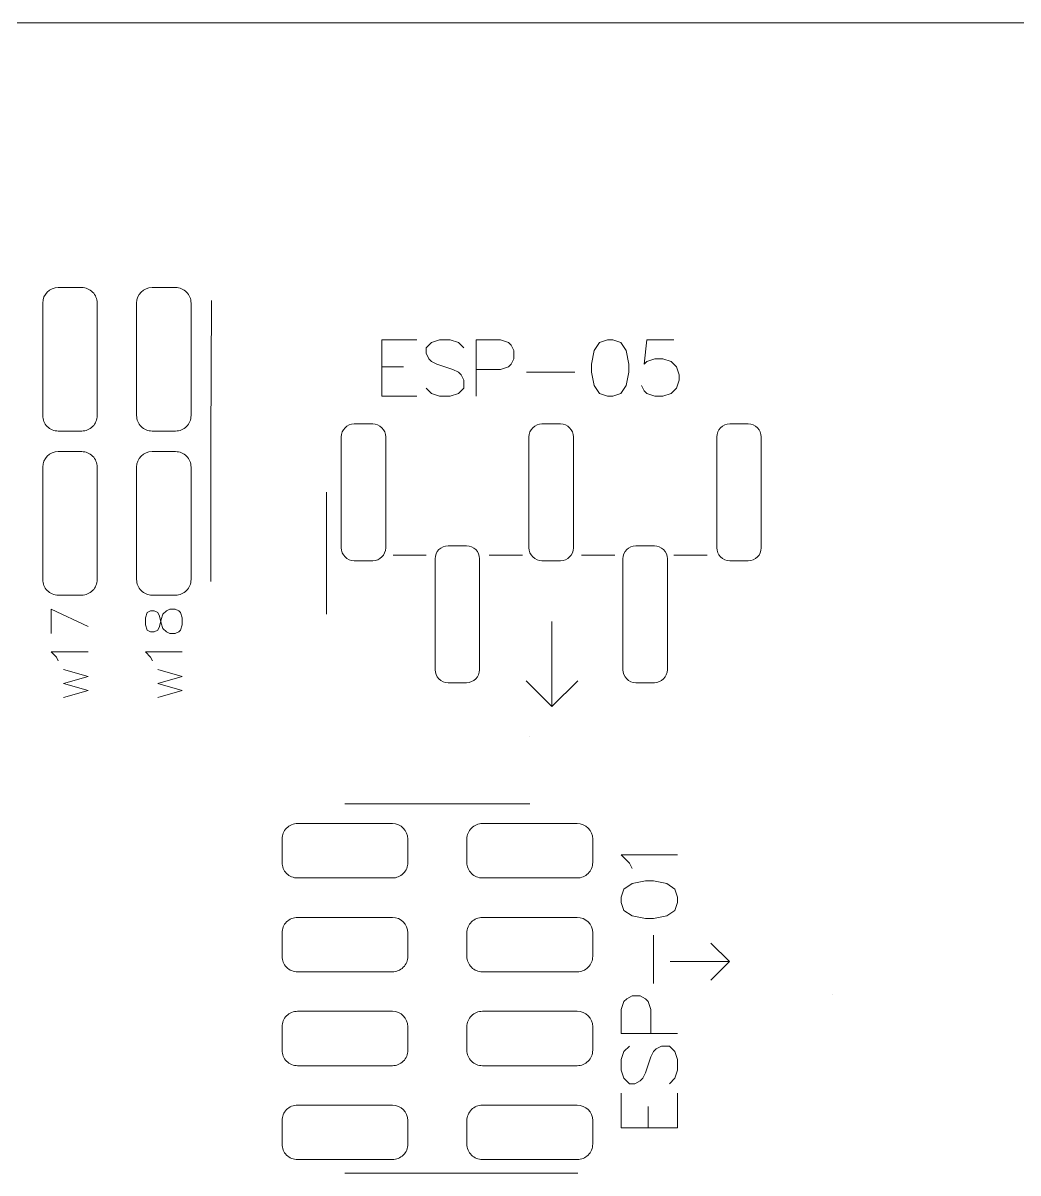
# Model space of a CAD drawing. Header units: millimetres. Extents: x -105 to 95, y -39 to 71.
# Drawn here: x -48.64 to -21.72, y 39.4 to 70.52 of the extents above; entities that cross this region are included whole.
import ezdxf

# ---------------------------------------------------------------- set-up
doc = ezdxf.new("R2010")
doc.units = ezdxf.units.MM
doc.header["$MEASUREMENT"] = 0
for name, color, linetype in [('KeepOutLayer', 7, 'Continuous'), ('MultiLayer', 7, 'Continuous'), ('TopOverlay', 7, 'Continuous')]:
    doc.layers.add(name, color=color, linetype=linetype)

msp = doc.modelspace()

# ---------------------------------------------------------------- linework, layer by layer
at = {"layer": 'KeepOutLayer', "lineweight": 9}
msp.add_open_spline([(-104.7259, 70.5203), (-104.7259, 70.5203), (95.2741, 70.5203), (95.2741, 70.5203)], degree=3, dxfattribs=at)
at = {"layer": 'MultiLayer', "lineweight": 9}
for points in [[(-47.6834, 63.3619), (-47.9149, 63.3619), (-48.1025, 63.1743), (-48.1025, 62.9428)], [(-47.0484, 63.3619), (-47.0484, 63.3619), (-47.6834, 63.3619), (-47.6834, 63.3619)], [(-45.1434, 63.3619), (-45.3749, 63.3619), (-45.5625, 63.1743), (-45.5625, 62.9428)], [(-44.5084, 63.3619), (-44.5084, 63.3619), (-45.1434, 63.3619), (-45.1434, 63.3619)], [(-48.1025, 62.9428), (-48.1025, 62.9428), (-48.1025, 59.8978), (-48.1025, 59.8978)], [(-46.6293, 59.8978), (-46.6293, 59.8978), (-46.6293, 62.9428), (-46.6293, 62.9428)], [(-45.5625, 62.9428), (-45.5625, 62.9428), (-45.5625, 59.8978), (-45.5625, 59.8978)], [(-44.0893, 59.8978), (-44.0893, 59.8978), (-44.0893, 62.9428), (-44.0893, 62.9428)], [(-43.5559, 59.2003), (-43.5559, 59.2003), (-43.5359, 63.0103), (-43.5359, 63.0103)], [(-47.6834, 59.4787), (-47.6834, 59.4787), (-47.0484, 59.4787), (-47.0484, 59.4787)], [(-45.1434, 59.4787), (-45.1434, 59.4787), (-44.5084, 59.4787), (-44.5084, 59.4787)], [(-39.1759, 59.6719), (-39.1759, 59.6719), (-39.6759, 59.6719), (-39.6759, 59.6719)], [(-34.0959, 59.6719), (-34.0959, 59.6719), (-34.5959, 59.6719), (-34.5959, 59.6719)], [(-29.0159, 59.6719), (-29.0159, 59.6719), (-29.5159, 59.6719), (-29.5159, 59.6719)], [(-43.5559, 55.4103), (-43.5559, 55.4103), (-43.5559, 59.2003), (-43.5559, 59.2003)], [(-40.0275, 59.3203), (-40.0275, 59.3203), (-40.0275, 56.3203), (-40.0275, 56.3203)], [(-38.8243, 56.3203), (-38.8243, 56.3203), (-38.8243, 59.3203), (-38.8243, 59.3203)], [(-34.9475, 59.3203), (-34.9475, 59.3203), (-34.9475, 56.3203), (-34.9475, 56.3203)], [(-33.7443, 56.3203), (-33.7443, 56.3203), (-33.7443, 59.3203), (-33.7443, 59.3203)], [(-29.8675, 59.3203), (-29.8675, 59.3203), (-29.8675, 56.3203), (-29.8675, 56.3203)], [(-28.6643, 56.3203), (-28.6643, 56.3203), (-28.6643, 59.3203), (-28.6643, 59.3203)], [(-47.6834, 58.9219), (-47.9149, 58.9219), (-48.1025, 58.7343), (-48.1025, 58.5028)], [(-47.0484, 58.9219), (-47.0484, 58.9219), (-47.6834, 58.9219), (-47.6834, 58.9219)], [(-45.1434, 58.9219), (-45.3749, 58.9219), (-45.5625, 58.7343), (-45.5625, 58.5028)], [(-44.5084, 58.9219), (-44.5084, 58.9219), (-45.1434, 58.9219), (-45.1434, 58.9219)], [(-48.1025, 58.5028), (-48.1025, 58.5028), (-48.1025, 55.4578), (-48.1025, 55.4578)], [(-46.6293, 55.4578), (-46.6293, 55.4578), (-46.6293, 58.5028), (-46.6293, 58.5028)], [(-45.5625, 58.5028), (-45.5625, 58.5028), (-45.5625, 55.4578), (-45.5625, 55.4578)], [(-44.0893, 55.4578), (-44.0893, 55.4578), (-44.0893, 58.5028), (-44.0893, 58.5028)], [(-40.4259, 54.5203), (-40.4259, 54.5203), (-40.4259, 57.8203), (-40.4259, 57.8203)], [(-36.6359, 56.3719), (-36.6359, 56.3719), (-37.1359, 56.3719), (-37.1359, 56.3719)], [(-31.5559, 56.3719), (-31.5559, 56.3719), (-32.0559, 56.3719), (-32.0559, 56.3719)], [(-39.1759, 55.9687), (-38.9817, 55.9687), (-38.8243, 56.1261), (-38.8243, 56.3203)], [(-38.6259, 56.1203), (-38.6259, 56.1203), (-37.7259, 56.1203), (-37.7259, 56.1203)], [(-37.4875, 56.0203), (-37.4875, 56.0203), (-37.4875, 53.0203), (-37.4875, 53.0203)], [(-36.2843, 53.0203), (-36.2843, 53.0203), (-36.2843, 56.0203), (-36.2843, 56.0203)], [(-36.0259, 56.1203), (-36.0259, 56.1203), (-35.1259, 56.1203), (-35.1259, 56.1203)], [(-34.0959, 55.9687), (-33.9017, 55.9687), (-33.7443, 56.1261), (-33.7443, 56.3203)], [(-33.5259, 56.1203), (-33.5259, 56.1203), (-32.6259, 56.1203), (-32.6259, 56.1203)], [(-32.4075, 56.0203), (-32.4075, 56.0203), (-32.4075, 53.0203), (-32.4075, 53.0203)], [(-31.2043, 53.0203), (-31.2043, 53.0203), (-31.2043, 56.0203), (-31.2043, 56.0203)], [(-31.0259, 56.1203), (-31.0259, 56.1203), (-30.1259, 56.1203), (-30.1259, 56.1203)], [(-29.0159, 55.9687), (-28.8217, 55.9687), (-28.6643, 56.1261), (-28.6643, 56.3203)], [(-39.6759, 55.9687), (-39.6759, 55.9687), (-39.1759, 55.9687), (-39.1759, 55.9687)], [(-34.5959, 55.9687), (-34.5959, 55.9687), (-34.0959, 55.9687), (-34.0959, 55.9687)], [(-29.5159, 55.9687), (-29.5159, 55.9687), (-29.0159, 55.9687), (-29.0159, 55.9687)], [(-47.6834, 55.0387), (-47.6834, 55.0387), (-47.0484, 55.0387), (-47.0484, 55.0387)], [(-45.1434, 55.0387), (-45.1434, 55.0387), (-44.5084, 55.0387), (-44.5084, 55.0387)], [(-36.6359, 52.6687), (-36.4417, 52.6687), (-36.2843, 52.8262), (-36.2843, 53.0203)], [(-31.5559, 52.6687), (-31.3617, 52.6687), (-31.2043, 52.8262), (-31.2043, 53.0203)], [(-37.1359, 52.6687), (-37.1359, 52.6687), (-36.6359, 52.6687), (-36.6359, 52.6687)], [(-32.0559, 52.6687), (-32.0559, 52.6687), (-31.5559, 52.6687), (-31.5559, 52.6687)], [(-39.9259, 49.3903), (-39.9259, 49.3903), (-34.9259, 49.3903), (-34.9259, 49.3903)], [(-38.6434, 48.8569), (-38.6434, 48.8569), (-41.2084, 48.8569), (-41.2084, 48.8569)], [(-38.2243, 48.4378), (-38.2243, 48.6693), (-38.4119, 48.8569), (-38.6434, 48.8569)], [(-33.6434, 48.8569), (-33.6434, 48.8569), (-36.2084, 48.8569), (-36.2084, 48.8569)], [(-33.2243, 48.4378), (-33.2243, 48.6693), (-33.4119, 48.8569), (-33.6434, 48.8569)], [(-41.6275, 48.4378), (-41.6275, 48.4378), (-41.6275, 47.8028), (-41.6275, 47.8028)], [(-38.2243, 47.8028), (-38.2243, 47.8028), (-38.2243, 48.4378), (-38.2243, 48.4378)], [(-36.6275, 48.4378), (-36.6275, 48.4378), (-36.6275, 47.8028), (-36.6275, 47.8028)], [(-33.2243, 47.8028), (-33.2243, 47.8028), (-33.2243, 48.4378), (-33.2243, 48.4378)], [(-41.2084, 47.3837), (-41.2084, 47.3837), (-38.6434, 47.3837), (-38.6434, 47.3837)], [(-36.2084, 47.3837), (-36.2084, 47.3837), (-33.6434, 47.3837), (-33.6434, 47.3837)], [(-38.6434, 46.3169), (-38.6434, 46.3169), (-41.2084, 46.3169), (-41.2084, 46.3169)], [(-38.2243, 45.8978), (-38.2243, 46.1293), (-38.4119, 46.3169), (-38.6434, 46.3169)], [(-33.6434, 46.3169), (-33.6434, 46.3169), (-36.2084, 46.3169), (-36.2084, 46.3169)], [(-33.2243, 45.8978), (-33.2243, 46.1293), (-33.4119, 46.3169), (-33.6434, 46.3169)], [(-41.6275, 45.8978), (-41.6275, 45.8978), (-41.6275, 45.2628), (-41.6275, 45.2628)], [(-38.2243, 45.2628), (-38.2243, 45.2628), (-38.2243, 45.8978), (-38.2243, 45.8978)], [(-36.6275, 45.8978), (-36.6275, 45.8978), (-36.6275, 45.2628), (-36.6275, 45.2628)], [(-33.2243, 45.2628), (-33.2243, 45.2628), (-33.2243, 45.8978), (-33.2243, 45.8978)], [(-41.2084, 44.8437), (-41.2084, 44.8437), (-38.6434, 44.8437), (-38.6434, 44.8437)], [(-36.2084, 44.8437), (-36.2084, 44.8437), (-33.6434, 44.8437), (-33.6434, 44.8437)], [(-38.6434, 43.7769), (-38.6434, 43.7769), (-41.2084, 43.7769), (-41.2084, 43.7769)], [(-38.2243, 43.3578), (-38.2243, 43.5893), (-38.4119, 43.7769), (-38.6434, 43.7769)], [(-33.6434, 43.7769), (-33.6434, 43.7769), (-36.2084, 43.7769), (-36.2084, 43.7769)], [(-33.2243, 43.3578), (-33.2243, 43.5893), (-33.4119, 43.7769), (-33.6434, 43.7769)], [(-41.6275, 43.3578), (-41.6275, 43.3578), (-41.6275, 42.7228), (-41.6275, 42.7228)], [(-38.2243, 42.7228), (-38.2243, 42.7228), (-38.2243, 43.3578), (-38.2243, 43.3578)], [(-36.6275, 43.3578), (-36.6275, 43.3578), (-36.6275, 42.7228), (-36.6275, 42.7228)], [(-33.2243, 42.7228), (-33.2243, 42.7228), (-33.2243, 43.3578), (-33.2243, 43.3578)], [(-41.2084, 42.3037), (-41.2084, 42.3037), (-38.6434, 42.3037), (-38.6434, 42.3037)], [(-36.2084, 42.3037), (-36.2084, 42.3037), (-33.6434, 42.3037), (-33.6434, 42.3037)], [(-38.6434, 41.2369), (-38.6434, 41.2369), (-41.2084, 41.2369), (-41.2084, 41.2369)], [(-38.2243, 40.8178), (-38.2243, 41.0493), (-38.4119, 41.2369), (-38.6434, 41.2369)], [(-33.6434, 41.2369), (-33.6434, 41.2369), (-36.2084, 41.2369), (-36.2084, 41.2369)], [(-33.2243, 40.8178), (-33.2243, 41.0493), (-33.4119, 41.2369), (-33.6434, 41.2369)], [(-41.6275, 40.8178), (-41.6275, 40.8178), (-41.6275, 40.1828), (-41.6275, 40.1828)], [(-38.2243, 40.1828), (-38.2243, 40.1828), (-38.2243, 40.8178), (-38.2243, 40.8178)], [(-36.6275, 40.8178), (-36.6275, 40.8178), (-36.6275, 40.1828), (-36.6275, 40.1828)], [(-33.2243, 40.1828), (-33.2243, 40.1828), (-33.2243, 40.8178), (-33.2243, 40.8178)], [(-41.2084, 39.7637), (-41.2084, 39.7637), (-38.6434, 39.7637), (-38.6434, 39.7637)], [(-36.2084, 39.7637), (-36.2084, 39.7637), (-33.6434, 39.7637), (-33.6434, 39.7637)], [(-39.9259, 39.4003), (-39.9259, 39.4003), (-37.4259, 39.4003), (-37.4259, 39.4003)], [(-37.4259, 39.4003), (-37.4259, 39.4003), (-33.6259, 39.4003), (-33.6259, 39.4003)]]:
    msp.add_open_spline(points, degree=3, dxfattribs=at)
for points in [[(-46.6293, 62.9428), (-46.6293, 63.054), (-46.6735, 63.1606), (-46.7521, 63.2392), (-46.7521, 63.2392), (-46.8306, 63.3178), (-46.9372, 63.3619), (-47.0484, 63.3619)], [(-44.0893, 62.9428), (-44.0893, 63.054), (-44.1335, 63.1606), (-44.2121, 63.2392), (-44.2121, 63.2392), (-44.2906, 63.3178), (-44.3972, 63.3619), (-44.5084, 63.3619)], [(-48.1025, 59.8978), (-48.1025, 59.7867), (-48.0583, 59.6801), (-47.9797, 59.6015), (-47.9797, 59.6015), (-47.9012, 59.5229), (-47.7946, 59.4787), (-47.6834, 59.4787)], [(-47.0484, 59.4787), (-46.9372, 59.4787), (-46.8306, 59.5229), (-46.7521, 59.6015), (-46.7521, 59.6015), (-46.6735, 59.6801), (-46.6293, 59.7867), (-46.6293, 59.8978)], [(-45.5625, 59.8978), (-45.5625, 59.7867), (-45.5183, 59.6801), (-45.4397, 59.6015), (-45.4397, 59.6015), (-45.3612, 59.5229), (-45.2546, 59.4787), (-45.1434, 59.4787)], [(-44.5084, 59.4787), (-44.3972, 59.4787), (-44.2906, 59.5229), (-44.2121, 59.6015), (-44.2121, 59.6015), (-44.1335, 59.6801), (-44.0893, 59.7867), (-44.0893, 59.8978)], [(-39.6759, 59.6719), (-39.7692, 59.6719), (-39.8586, 59.6349), (-39.9245, 59.5689), (-39.9245, 59.5689), (-39.9905, 59.503), (-40.0275, 59.4136), (-40.0275, 59.3203)], [(-38.8243, 59.3203), (-38.8243, 59.4136), (-38.8614, 59.503), (-38.9273, 59.5689), (-38.9273, 59.5689), (-38.9932, 59.6349), (-39.0827, 59.6719), (-39.1759, 59.6719)], [(-34.5959, 59.6719), (-34.6892, 59.6719), (-34.7786, 59.6349), (-34.8445, 59.5689), (-34.8445, 59.5689), (-34.9105, 59.503), (-34.9475, 59.4136), (-34.9475, 59.3203)], [(-33.7443, 59.3203), (-33.7443, 59.4136), (-33.7814, 59.503), (-33.8473, 59.5689), (-33.8473, 59.5689), (-33.9132, 59.6349), (-34.0027, 59.6719), (-34.0959, 59.6719)], [(-29.5159, 59.6719), (-29.6092, 59.6719), (-29.6986, 59.6349), (-29.7645, 59.5689), (-29.7645, 59.5689), (-29.8305, 59.503), (-29.8675, 59.4136), (-29.8675, 59.3203)], [(-28.6643, 59.3203), (-28.6643, 59.4136), (-28.7014, 59.503), (-28.7673, 59.5689), (-28.7673, 59.5689), (-28.8332, 59.6349), (-28.9227, 59.6719), (-29.0159, 59.6719)], [(-46.6293, 58.5028), (-46.6293, 58.614), (-46.6735, 58.7206), (-46.7521, 58.7992), (-46.7521, 58.7992), (-46.8306, 58.8778), (-46.9372, 58.9219), (-47.0484, 58.9219)], [(-44.0893, 58.5028), (-44.0893, 58.614), (-44.1335, 58.7206), (-44.2121, 58.7992), (-44.2121, 58.7992), (-44.2906, 58.8778), (-44.3972, 58.9219), (-44.5084, 58.9219)], [(-37.1359, 56.3719), (-37.2292, 56.3719), (-37.3186, 56.3349), (-37.3845, 56.269), (-37.3845, 56.269), (-37.4505, 56.203), (-37.4875, 56.1136), (-37.4875, 56.0203)], [(-36.2843, 56.0203), (-36.2843, 56.1136), (-36.3214, 56.203), (-36.3873, 56.269), (-36.3873, 56.269), (-36.4532, 56.3349), (-36.5427, 56.3719), (-36.6359, 56.3719)], [(-32.0559, 56.3719), (-32.1492, 56.3719), (-32.2386, 56.3349), (-32.3045, 56.269), (-32.3045, 56.269), (-32.3705, 56.203), (-32.4075, 56.1136), (-32.4075, 56.0203)], [(-31.2043, 56.0203), (-31.2043, 56.1136), (-31.2414, 56.203), (-31.3073, 56.269), (-31.3073, 56.269), (-31.3732, 56.3349), (-31.4627, 56.3719), (-31.5559, 56.3719)], [(-40.0275, 56.3203), (-40.0275, 56.2271), (-39.9905, 56.1376), (-39.9245, 56.0717), (-39.9245, 56.0717), (-39.8586, 56.0057), (-39.7692, 55.9687), (-39.6759, 55.9687)], [(-34.9475, 56.3203), (-34.9475, 56.2271), (-34.9105, 56.1376), (-34.8445, 56.0717), (-34.8445, 56.0717), (-34.7786, 56.0057), (-34.6892, 55.9687), (-34.5959, 55.9687)], [(-29.8675, 56.3203), (-29.8675, 56.2271), (-29.8305, 56.1376), (-29.7645, 56.0717), (-29.7645, 56.0717), (-29.6986, 56.0057), (-29.6092, 55.9687), (-29.5159, 55.9687)], [(-48.1025, 55.4578), (-48.1025, 55.3467), (-48.0583, 55.2401), (-47.9797, 55.1615), (-47.9797, 55.1615), (-47.9012, 55.0829), (-47.7946, 55.0387), (-47.6834, 55.0387)], [(-47.0484, 55.0387), (-46.9372, 55.0387), (-46.8306, 55.0829), (-46.7521, 55.1615), (-46.7521, 55.1615), (-46.6735, 55.2401), (-46.6293, 55.3467), (-46.6293, 55.4578)], [(-45.5625, 55.4578), (-45.5625, 55.3467), (-45.5183, 55.2401), (-45.4397, 55.1615), (-45.4397, 55.1615), (-45.3612, 55.0829), (-45.2546, 55.0387), (-45.1434, 55.0387)], [(-44.5084, 55.0387), (-44.3972, 55.0387), (-44.2906, 55.0829), (-44.2121, 55.1615), (-44.2121, 55.1615), (-44.1335, 55.2401), (-44.0893, 55.3467), (-44.0893, 55.4578)], [(-37.4875, 53.0203), (-37.4875, 52.9271), (-37.4505, 52.8377), (-37.3845, 52.7717), (-37.3845, 52.7717), (-37.3186, 52.7058), (-37.2292, 52.6687), (-37.1359, 52.6687)], [(-32.4075, 53.0203), (-32.4075, 52.9271), (-32.3705, 52.8377), (-32.3045, 52.7717), (-32.3045, 52.7717), (-32.2386, 52.7058), (-32.1492, 52.6687), (-32.0559, 52.6687)], [(-41.2084, 48.8569), (-41.3196, 48.8569), (-41.4262, 48.8127), (-41.5048, 48.7342), (-41.5048, 48.7342), (-41.5834, 48.6556), (-41.6275, 48.549), (-41.6275, 48.4378)], [(-36.2084, 48.8569), (-36.3196, 48.8569), (-36.4262, 48.8127), (-36.5048, 48.7342), (-36.5048, 48.7342), (-36.5834, 48.6556), (-36.6275, 48.549), (-36.6275, 48.4378)], [(-41.6275, 47.8028), (-41.6275, 47.6917), (-41.5834, 47.5851), (-41.5048, 47.5065), (-41.5048, 47.5065), (-41.4262, 47.4279), (-41.3196, 47.3837), (-41.2084, 47.3837)], [(-38.6434, 47.3837), (-38.5323, 47.3837), (-38.4257, 47.4279), (-38.3471, 47.5065), (-38.3471, 47.5065), (-38.2685, 47.5851), (-38.2243, 47.6917), (-38.2243, 47.8028)], [(-36.6275, 47.8028), (-36.6275, 47.6917), (-36.5834, 47.5851), (-36.5048, 47.5065), (-36.5048, 47.5065), (-36.4262, 47.4279), (-36.3196, 47.3837), (-36.2084, 47.3837)], [(-33.6434, 47.3837), (-33.5323, 47.3837), (-33.4257, 47.4279), (-33.3471, 47.5065), (-33.3471, 47.5065), (-33.2685, 47.5851), (-33.2243, 47.6917), (-33.2243, 47.8028)], [(-41.2084, 46.3169), (-41.3196, 46.3169), (-41.4262, 46.2727), (-41.5048, 46.1942), (-41.5048, 46.1942), (-41.5834, 46.1156), (-41.6275, 46.009), (-41.6275, 45.8978)], [(-36.2084, 46.3169), (-36.3196, 46.3169), (-36.4262, 46.2727), (-36.5048, 46.1942), (-36.5048, 46.1942), (-36.5834, 46.1156), (-36.6275, 46.009), (-36.6275, 45.8978)], [(-41.6275, 45.2628), (-41.6275, 45.1517), (-41.5834, 45.0451), (-41.5048, 44.9665), (-41.5048, 44.9665), (-41.4262, 44.8879), (-41.3196, 44.8437), (-41.2084, 44.8437)], [(-38.6434, 44.8437), (-38.5323, 44.8437), (-38.4257, 44.8879), (-38.3471, 44.9665), (-38.3471, 44.9665), (-38.2685, 45.0451), (-38.2243, 45.1517), (-38.2243, 45.2628)], [(-36.6275, 45.2628), (-36.6275, 45.1517), (-36.5834, 45.0451), (-36.5048, 44.9665), (-36.5048, 44.9665), (-36.4262, 44.8879), (-36.3196, 44.8437), (-36.2084, 44.8437)], [(-33.6434, 44.8437), (-33.5323, 44.8437), (-33.4257, 44.8879), (-33.3471, 44.9665), (-33.3471, 44.9665), (-33.2685, 45.0451), (-33.2243, 45.1517), (-33.2243, 45.2628)], [(-41.2084, 43.7769), (-41.3196, 43.7769), (-41.4262, 43.7327), (-41.5048, 43.6542), (-41.5048, 43.6542), (-41.5834, 43.5756), (-41.6275, 43.469), (-41.6275, 43.3578)], [(-36.2084, 43.7769), (-36.3196, 43.7769), (-36.4262, 43.7327), (-36.5048, 43.6542), (-36.5048, 43.6542), (-36.5834, 43.5756), (-36.6275, 43.469), (-36.6275, 43.3578)], [(-41.6275, 42.7228), (-41.6275, 42.6117), (-41.5834, 42.5051), (-41.5048, 42.4265), (-41.5048, 42.4265), (-41.4262, 42.3479), (-41.3196, 42.3037), (-41.2084, 42.3037)], [(-38.6434, 42.3037), (-38.5323, 42.3037), (-38.4257, 42.3479), (-38.3471, 42.4265), (-38.3471, 42.4265), (-38.2685, 42.5051), (-38.2243, 42.6117), (-38.2243, 42.7228)], [(-36.6275, 42.7228), (-36.6275, 42.6117), (-36.5834, 42.5051), (-36.5048, 42.4265), (-36.5048, 42.4265), (-36.4262, 42.3479), (-36.3196, 42.3037), (-36.2084, 42.3037)], [(-33.6434, 42.3037), (-33.5323, 42.3037), (-33.4257, 42.3479), (-33.3471, 42.4265), (-33.3471, 42.4265), (-33.2685, 42.5051), (-33.2243, 42.6117), (-33.2243, 42.7228)], [(-41.2084, 41.2369), (-41.3196, 41.2369), (-41.4262, 41.1927), (-41.5048, 41.1142), (-41.5048, 41.1142), (-41.5834, 41.0356), (-41.6275, 40.929), (-41.6275, 40.8178)], [(-36.2084, 41.2369), (-36.3196, 41.2369), (-36.4262, 41.1927), (-36.5048, 41.1142), (-36.5048, 41.1142), (-36.5834, 41.0356), (-36.6275, 40.929), (-36.6275, 40.8178)], [(-41.6275, 40.1828), (-41.6275, 40.0717), (-41.5834, 39.9651), (-41.5048, 39.8865), (-41.5048, 39.8865), (-41.4262, 39.8079), (-41.3196, 39.7637), (-41.2084, 39.7637)], [(-38.6434, 39.7637), (-38.5323, 39.7637), (-38.4257, 39.8079), (-38.3471, 39.8865), (-38.3471, 39.8865), (-38.2685, 39.9651), (-38.2243, 40.0717), (-38.2243, 40.1828)], [(-36.6275, 40.1828), (-36.6275, 40.0717), (-36.5834, 39.9651), (-36.5048, 39.8865), (-36.5048, 39.8865), (-36.4262, 39.8079), (-36.3196, 39.7637), (-36.2084, 39.7637)], [(-33.6434, 39.7637), (-33.5323, 39.7637), (-33.4257, 39.8079), (-33.3471, 39.8865), (-33.3471, 39.8865), (-33.2685, 39.9651), (-33.2243, 40.0717), (-33.2243, 40.1828)]]:
    msp.add_open_spline(points, degree=3, knots=[0, 0, 0, 0, 0.3333333, 0.3333333, 0.3333333, 0.3333333, 1, 1, 1, 1], dxfattribs=at)
at = {"layer": 'TopOverlay', "color": 6, "lineweight": 9}
for points in [[(-37.9827, 61.944), (-37.9827, 61.944), (-38.9259, 61.944), (-38.9259, 61.944)], [(-38.9259, 61.944), (-38.9259, 61.944), (-38.9259, 60.4203), (-38.9259, 60.4203)], [(-37.3659, 61.944), (-37.3659, 61.944), (-37.5836, 61.8714), (-37.5836, 61.8714)], [(-37.0757, 61.944), (-37.0757, 61.944), (-37.3659, 61.944), (-37.3659, 61.944)], [(-36.8581, 61.8714), (-36.8581, 61.8714), (-37.0757, 61.944), (-37.0757, 61.944)], [(-35.7189, 61.944), (-35.7189, 61.944), (-36.3719, 61.944), (-36.3719, 61.944)], [(-36.3719, 61.944), (-36.3719, 61.944), (-36.3719, 60.4203), (-36.3719, 60.4203)], [(-35.5013, 61.8714), (-35.5013, 61.8714), (-35.7189, 61.944), (-35.7189, 61.944)], [(-32.824, 61.944), (-32.824, 61.944), (-33.0416, 61.8714), (-33.0416, 61.8714)], [(-32.6788, 61.944), (-32.6788, 61.944), (-32.824, 61.944), (-32.824, 61.944)], [(-32.4612, 61.8714), (-32.4612, 61.8714), (-32.6788, 61.944), (-32.6788, 61.944)], [(-31.7574, 61.944), (-31.7574, 61.944), (-31.8299, 61.291), (-31.8299, 61.291)], [(-31.0318, 61.944), (-31.0318, 61.944), (-31.7574, 61.944), (-31.7574, 61.944)], [(-37.5836, 61.8714), (-37.5836, 61.8714), (-37.7287, 61.7263), (-37.7287, 61.7263)], [(-37.7287, 61.7263), (-37.7287, 61.7263), (-37.7287, 61.5812), (-37.7287, 61.5812)], [(-36.7129, 61.7263), (-36.7129, 61.7263), (-36.8581, 61.8714), (-36.8581, 61.8714)], [(-35.4287, 61.7989), (-35.4287, 61.7989), (-35.5013, 61.8714), (-35.5013, 61.8714)], [(-35.3562, 61.6538), (-35.3562, 61.6538), (-35.4287, 61.7989), (-35.4287, 61.7989)], [(-35.3562, 61.4361), (-35.3562, 61.4361), (-35.3562, 61.6538), (-35.3562, 61.6538)], [(-33.1867, 61.6538), (-33.1867, 61.6538), (-33.2593, 61.291), (-33.2593, 61.291)], [(-33.0416, 61.8714), (-33.0416, 61.8714), (-33.1867, 61.6538), (-33.1867, 61.6538)], [(-32.3161, 61.6538), (-32.3161, 61.6538), (-32.4612, 61.8714), (-32.4612, 61.8714)], [(-32.2435, 61.291), (-32.2435, 61.291), (-32.3161, 61.6538), (-32.3161, 61.6538)], [(-37.7287, 61.5812), (-37.7287, 61.5812), (-37.6562, 61.4361), (-37.6562, 61.4361)], [(-37.6562, 61.4361), (-37.6562, 61.4361), (-37.5836, 61.3635), (-37.5836, 61.3635)], [(-37.5836, 61.3635), (-37.5836, 61.3635), (-37.4385, 61.291), (-37.4385, 61.291)], [(-35.4287, 61.291), (-35.4287, 61.291), (-35.3562, 61.4361), (-35.3562, 61.4361)], [(-31.8299, 61.291), (-31.8299, 61.291), (-31.7574, 61.3635), (-31.7574, 61.3635)], [(-31.7574, 61.3635), (-31.7574, 61.3635), (-31.5397, 61.4361), (-31.5397, 61.4361)], [(-31.5397, 61.4361), (-31.5397, 61.4361), (-31.322, 61.4361), (-31.322, 61.4361)], [(-31.322, 61.4361), (-31.322, 61.4361), (-31.1044, 61.3635), (-31.1044, 61.3635)], [(-31.1044, 61.3635), (-31.1044, 61.3635), (-30.9593, 61.2184), (-30.9593, 61.2184)], [(-38.9259, 61.2184), (-38.9259, 61.2184), (-38.3455, 61.2184), (-38.3455, 61.2184)], [(-37.4385, 61.291), (-37.4385, 61.291), (-37.0032, 61.1459), (-37.0032, 61.1459)], [(-37.0032, 61.1459), (-37.0032, 61.1459), (-36.8581, 61.0733), (-36.8581, 61.0733)], [(-36.8581, 61.0733), (-36.8581, 61.0733), (-36.7855, 61.0008), (-36.7855, 61.0008)], [(-36.7855, 61.0008), (-36.7855, 61.0008), (-36.7129, 60.8556), (-36.7129, 60.8556)], [(-36.3719, 61.1459), (-36.3719, 61.1459), (-35.7189, 61.1459), (-35.7189, 61.1459)], [(-35.7189, 61.1459), (-35.7189, 61.1459), (-35.5013, 61.2184), (-35.5013, 61.2184)], [(-35.5013, 61.2184), (-35.5013, 61.2184), (-35.4287, 61.291), (-35.4287, 61.291)], [(-35.0151, 61.0733), (-35.0151, 61.0733), (-33.7091, 61.0733), (-33.7091, 61.0733)], [(-33.2593, 61.291), (-33.2593, 61.291), (-33.2593, 61.0733), (-33.2593, 61.0733)], [(-33.2593, 61.0733), (-33.2593, 61.0733), (-33.1867, 60.7105), (-33.1867, 60.7105)], [(-32.3161, 60.7105), (-32.3161, 60.7105), (-32.2435, 61.0733), (-32.2435, 61.0733)], [(-32.2435, 61.0733), (-32.2435, 61.0733), (-32.2435, 61.291), (-32.2435, 61.291)], [(-30.9593, 61.2184), (-30.9593, 61.2184), (-30.8867, 61.0008), (-30.8867, 61.0008)], [(-30.8867, 61.0008), (-30.8867, 61.0008), (-30.8867, 60.8556), (-30.8867, 60.8556)], [(-36.7129, 60.8556), (-36.7129, 60.8556), (-36.7129, 60.638), (-36.7129, 60.638)], [(-33.1867, 60.7105), (-33.1867, 60.7105), (-33.0416, 60.4929), (-33.0416, 60.4929)], [(-32.4612, 60.4929), (-32.4612, 60.4929), (-32.3161, 60.7105), (-32.3161, 60.7105)], [(-31.8299, 60.5654), (-31.8299, 60.5654), (-31.9025, 60.7105), (-31.9025, 60.7105)], [(-30.8867, 60.8556), (-30.8867, 60.8556), (-30.9593, 60.638), (-30.9593, 60.638)], [(-38.9259, 60.4203), (-38.9259, 60.4203), (-37.9827, 60.4203), (-37.9827, 60.4203)], [(-37.5836, 60.4929), (-37.5836, 60.4929), (-37.7287, 60.638), (-37.7287, 60.638)], [(-37.3659, 60.4203), (-37.3659, 60.4203), (-37.5836, 60.4929), (-37.5836, 60.4929)], [(-37.0757, 60.4203), (-37.0757, 60.4203), (-37.3659, 60.4203), (-37.3659, 60.4203)], [(-36.8581, 60.4929), (-36.8581, 60.4929), (-37.0757, 60.4203), (-37.0757, 60.4203)], [(-36.7129, 60.638), (-36.7129, 60.638), (-36.8581, 60.4929), (-36.8581, 60.4929)], [(-33.0416, 60.4929), (-33.0416, 60.4929), (-32.824, 60.4203), (-32.824, 60.4203)], [(-32.824, 60.4203), (-32.824, 60.4203), (-32.6788, 60.4203), (-32.6788, 60.4203)], [(-32.6788, 60.4203), (-32.6788, 60.4203), (-32.4612, 60.4929), (-32.4612, 60.4929)], [(-31.7574, 60.4929), (-31.7574, 60.4929), (-31.8299, 60.5654), (-31.8299, 60.5654)], [(-31.5397, 60.4203), (-31.5397, 60.4203), (-31.7574, 60.4929), (-31.7574, 60.4929)], [(-31.322, 60.4203), (-31.322, 60.4203), (-31.5397, 60.4203), (-31.5397, 60.4203)], [(-31.1044, 60.4929), (-31.1044, 60.4929), (-31.322, 60.4203), (-31.322, 60.4203)], [(-30.9593, 60.638), (-30.9593, 60.638), (-31.1044, 60.4929), (-31.1044, 60.4929)], [(-47.8719, 54.6626), (-47.8719, 54.6626), (-46.8721, 54.1866), (-46.8721, 54.1866)], [(-47.8719, 53.9961), (-47.8719, 53.9961), (-47.8719, 54.6626), (-47.8719, 54.6626)], [(-45.2781, 54.5674), (-45.2781, 54.5674), (-45.3257, 54.4246), (-45.3257, 54.4246)], [(-45.1829, 54.615), (-45.1829, 54.615), (-45.2781, 54.5674), (-45.2781, 54.5674)], [(-45.0877, 54.615), (-45.0877, 54.615), (-45.1829, 54.615), (-45.1829, 54.615)], [(-44.9924, 54.5674), (-44.9924, 54.5674), (-45.0877, 54.615), (-45.0877, 54.615)], [(-44.9448, 54.4722), (-44.9448, 54.4722), (-44.9924, 54.5674), (-44.9924, 54.5674)], [(-44.8972, 54.2818), (-44.8972, 54.2818), (-44.9448, 54.4722), (-44.9448, 54.4722)], [(-44.8972, 54.377), (-44.8972, 54.377), (-44.8496, 54.5198), (-44.8496, 54.5198)], [(-44.8496, 54.5198), (-44.8496, 54.5198), (-44.7544, 54.615), (-44.7544, 54.615)], [(-44.7544, 54.615), (-44.7544, 54.615), (-44.6592, 54.6626), (-44.6592, 54.6626)], [(-44.6592, 54.6626), (-44.6592, 54.6626), (-44.5164, 54.6626), (-44.5164, 54.6626)], [(-44.5164, 54.6626), (-44.5164, 54.6626), (-44.4211, 54.615), (-44.4211, 54.615)], [(-44.4211, 54.615), (-44.4211, 54.615), (-44.3735, 54.5674), (-44.3735, 54.5674)], [(-44.3735, 54.5674), (-44.3735, 54.5674), (-44.3259, 54.4246), (-44.3259, 54.4246)], [(-45.3257, 54.4246), (-45.3257, 54.4246), (-45.3257, 54.2342), (-45.3257, 54.2342)], [(-45.3257, 54.2342), (-45.3257, 54.2342), (-45.2781, 54.0913), (-45.2781, 54.0913)], [(-44.9924, 54.0913), (-44.9924, 54.0913), (-44.9448, 54.1866), (-44.9448, 54.1866)], [(-44.9448, 54.1866), (-44.9448, 54.1866), (-44.8972, 54.377), (-44.8972, 54.377)], [(-44.8496, 54.1389), (-44.8496, 54.1389), (-44.8972, 54.2818), (-44.8972, 54.2818)], [(-44.3259, 54.2342), (-44.3259, 54.2342), (-44.3735, 54.0913), (-44.3735, 54.0913)], [(-44.3259, 54.4246), (-44.3259, 54.4246), (-44.3259, 54.2342), (-44.3259, 54.2342)], [(-34.3259, 52.0203), (-34.3259, 52.0203), (-34.3259, 54.3203), (-34.3259, 54.3203)], [(-45.2781, 54.0913), (-45.2781, 54.0913), (-45.1829, 54.0437), (-45.1829, 54.0437)], [(-45.1829, 54.0437), (-45.1829, 54.0437), (-45.0877, 54.0437), (-45.0877, 54.0437)], [(-45.0877, 54.0437), (-45.0877, 54.0437), (-44.9924, 54.0913), (-44.9924, 54.0913)], [(-44.7544, 54.0437), (-44.7544, 54.0437), (-44.8496, 54.1389), (-44.8496, 54.1389)], [(-44.6592, 53.9961), (-44.6592, 53.9961), (-44.7544, 54.0437), (-44.7544, 54.0437)], [(-44.5164, 53.9961), (-44.5164, 53.9961), (-44.6592, 53.9961), (-44.6592, 53.9961)], [(-44.4211, 54.0437), (-44.4211, 54.0437), (-44.5164, 53.9961), (-44.5164, 53.9961)], [(-44.3735, 54.0913), (-44.3735, 54.0913), (-44.4211, 54.0437), (-44.4211, 54.0437)], [(-47.729, 53.3582), (-47.729, 53.3582), (-47.8719, 53.501), (-47.8719, 53.501)], [(-47.8719, 53.501), (-47.8719, 53.501), (-46.8721, 53.501), (-46.8721, 53.501)], [(-47.6814, 53.2629), (-47.6814, 53.2629), (-47.729, 53.3582), (-47.729, 53.3582)], [(-45.1829, 53.3582), (-45.1829, 53.3582), (-45.3257, 53.501), (-45.3257, 53.501)], [(-45.3257, 53.501), (-45.3257, 53.501), (-44.3259, 53.501), (-44.3259, 53.501)], [(-45.1353, 53.2629), (-45.1353, 53.2629), (-45.1829, 53.3582), (-45.1829, 53.3582)], [(-47.5386, 53.0297), (-47.5386, 53.0297), (-46.8721, 52.8392), (-46.8721, 52.8392)], [(-44.9924, 53.0297), (-44.9924, 53.0297), (-44.3259, 52.8392), (-44.3259, 52.8392)], [(-47.5386, 52.6488), (-47.5386, 52.6488), (-46.8721, 52.8392), (-46.8721, 52.8392)], [(-47.5386, 52.6488), (-47.5386, 52.6488), (-46.8721, 52.4584), (-46.8721, 52.4584)], [(-44.9924, 52.6488), (-44.9924, 52.6488), (-44.3259, 52.8392), (-44.3259, 52.8392)], [(-44.9924, 52.6488), (-44.9924, 52.6488), (-44.3259, 52.4584), (-44.3259, 52.4584)], [(-35.0259, 52.7203), (-35.0259, 52.7203), (-34.3259, 52.0203), (-34.3259, 52.0203)], [(-34.3259, 52.0203), (-34.3259, 52.0203), (-33.6259, 52.7203), (-33.6259, 52.7203)], [(-47.5386, 52.2679), (-47.5386, 52.2679), (-46.8721, 52.4584), (-46.8721, 52.4584)], [(-44.9924, 52.2679), (-44.9924, 52.2679), (-44.3259, 52.4584), (-44.3259, 52.4584)], [(-34.9259, 51.2203), (-34.9259, 51.2203), (-34.9259, 51.2203), (-34.9259, 51.2203)], [(-34.9259, 51.2203), (-34.9259, 51.2203), (-34.9259, 51.2203), (-34.9259, 51.2203)], [(-32.2319, 47.7888), (-32.2319, 47.7888), (-32.4496, 48.0065), (-32.4496, 48.0065)], [(-32.4496, 48.0065), (-32.4496, 48.0065), (-30.9259, 48.0065), (-30.9259, 48.0065)], [(-32.1594, 47.6437), (-32.1594, 47.6437), (-32.2319, 47.7888), (-32.2319, 47.7888)], [(-31.7966, 47.3027), (-31.7966, 47.3027), (-32.1594, 47.2302), (-32.1594, 47.2302)], [(-31.5789, 47.3027), (-31.5789, 47.3027), (-31.7966, 47.3027), (-31.7966, 47.3027)], [(-31.2161, 47.2302), (-31.2161, 47.2302), (-31.5789, 47.3027), (-31.5789, 47.3027)], [(-32.377, 47.085), (-32.377, 47.085), (-32.4496, 46.8674), (-32.4496, 46.8674)], [(-32.1594, 47.2302), (-32.1594, 47.2302), (-32.377, 47.085), (-32.377, 47.085)], [(-30.9985, 47.085), (-30.9985, 47.085), (-31.2161, 47.2302), (-31.2161, 47.2302)], [(-30.9259, 46.8674), (-30.9259, 46.8674), (-30.9985, 47.085), (-30.9985, 47.085)], [(-32.4496, 46.8674), (-32.4496, 46.8674), (-32.4496, 46.7223), (-32.4496, 46.7223)], [(-32.4496, 46.7223), (-32.4496, 46.7223), (-32.377, 46.5046), (-32.377, 46.5046)], [(-30.9985, 46.5046), (-30.9985, 46.5046), (-30.9259, 46.7223), (-30.9259, 46.7223)], [(-30.9259, 46.7223), (-30.9259, 46.7223), (-30.9259, 46.8674), (-30.9259, 46.8674)], [(-32.377, 46.5046), (-32.377, 46.5046), (-32.1594, 46.3595), (-32.1594, 46.3595)], [(-31.2161, 46.3595), (-31.2161, 46.3595), (-30.9985, 46.5046), (-30.9985, 46.5046)], [(-32.1594, 46.3595), (-32.1594, 46.3595), (-31.7966, 46.2869), (-31.7966, 46.2869)], [(-31.7966, 46.2869), (-31.7966, 46.2869), (-31.5789, 46.2869), (-31.5789, 46.2869)], [(-31.5789, 46.2869), (-31.5789, 46.2869), (-31.2161, 46.3595), (-31.2161, 46.3595)], [(-31.5789, 44.5311), (-31.5789, 44.5311), (-31.5789, 45.8371), (-31.5789, 45.8371)], [(-30.0259, 45.6203), (-30.0259, 45.6203), (-29.5259, 45.1203), (-29.5259, 45.1203)], [(-31.1259, 45.1203), (-31.1259, 45.1203), (-29.5259, 45.1203), (-29.5259, 45.1203)], [(-30.0259, 44.6203), (-30.0259, 44.6203), (-29.5259, 45.1203), (-29.5259, 45.1203)], [(-26.7259, 44.2203), (-26.7259, 44.2203), (-26.7259, 44.2203), (-26.7259, 44.2203)], [(-32.377, 44.045), (-32.377, 44.045), (-32.4496, 43.8273), (-32.4496, 43.8273)], [(-32.3045, 44.1175), (-32.3045, 44.1175), (-32.377, 44.045), (-32.377, 44.045)], [(-32.1594, 44.1901), (-32.1594, 44.1901), (-32.3045, 44.1175), (-32.3045, 44.1175)], [(-31.9417, 44.1901), (-31.9417, 44.1901), (-32.1594, 44.1901), (-32.1594, 44.1901)], [(-31.7966, 44.1175), (-31.7966, 44.1175), (-31.9417, 44.1901), (-31.9417, 44.1901)], [(-31.724, 44.045), (-31.724, 44.045), (-31.7966, 44.1175), (-31.7966, 44.1175)], [(-31.6515, 43.8273), (-31.6515, 43.8273), (-31.724, 44.045), (-31.724, 44.045)], [(-32.4496, 43.8273), (-32.4496, 43.8273), (-32.4496, 43.1743), (-32.4496, 43.1743)], [(-31.6515, 43.1743), (-31.6515, 43.1743), (-31.6515, 43.8273), (-31.6515, 43.8273)], [(-32.4496, 43.1743), (-32.4496, 43.1743), (-30.9259, 43.1743), (-30.9259, 43.1743)], [(-32.377, 42.6882), (-32.377, 42.6882), (-32.4496, 42.4705), (-32.4496, 42.4705)], [(-32.2319, 42.8333), (-32.2319, 42.8333), (-32.377, 42.6882), (-32.377, 42.6882)], [(-31.6515, 42.543), (-31.6515, 42.543), (-31.5789, 42.6882), (-31.5789, 42.6882)], [(-31.5789, 42.6882), (-31.5789, 42.6882), (-31.5063, 42.7607), (-31.5063, 42.7607)], [(-31.5063, 42.7607), (-31.5063, 42.7607), (-31.3612, 42.8333), (-31.3612, 42.8333)], [(-31.3612, 42.8333), (-31.3612, 42.8333), (-31.1436, 42.8333), (-31.1436, 42.8333)], [(-31.1436, 42.8333), (-31.1436, 42.8333), (-30.9985, 42.6882), (-30.9985, 42.6882)], [(-30.9985, 42.6882), (-30.9985, 42.6882), (-30.9259, 42.4705), (-30.9259, 42.4705)], [(-32.4496, 42.4705), (-32.4496, 42.4705), (-32.4496, 42.1803), (-32.4496, 42.1803)], [(-31.7966, 42.1077), (-31.7966, 42.1077), (-31.6515, 42.543), (-31.6515, 42.543)], [(-30.9259, 42.4705), (-30.9259, 42.4705), (-30.9259, 42.1803), (-30.9259, 42.1803)], [(-32.4496, 42.1803), (-32.4496, 42.1803), (-32.377, 41.9626), (-32.377, 41.9626)], [(-31.8691, 41.9626), (-31.8691, 41.9626), (-31.7966, 42.1077), (-31.7966, 42.1077)], [(-30.9259, 42.1803), (-30.9259, 42.1803), (-30.9985, 41.9626), (-30.9985, 41.9626)], [(-32.377, 41.9626), (-32.377, 41.9626), (-32.2319, 41.8175), (-32.2319, 41.8175)], [(-32.2319, 41.8175), (-32.2319, 41.8175), (-32.0868, 41.8175), (-32.0868, 41.8175)], [(-32.0868, 41.8175), (-32.0868, 41.8175), (-31.9417, 41.89), (-31.9417, 41.89)], [(-31.9417, 41.89), (-31.9417, 41.89), (-31.8691, 41.9626), (-31.8691, 41.9626)], [(-30.9985, 41.9626), (-30.9985, 41.9626), (-31.1436, 41.8175), (-31.1436, 41.8175)], [(-32.4496, 41.5635), (-32.4496, 41.5635), (-32.4496, 40.6203), (-32.4496, 40.6203)], [(-30.9259, 40.6203), (-30.9259, 40.6203), (-30.9259, 41.5635), (-30.9259, 41.5635)], [(-31.724, 40.6203), (-31.724, 40.6203), (-31.724, 41.2008), (-31.724, 41.2008)], [(-32.4496, 40.6203), (-32.4496, 40.6203), (-30.9259, 40.6203), (-30.9259, 40.6203)]]:
    msp.add_open_spline(points, degree=3, dxfattribs=at)

doc.saveas('drawing.dxf')
